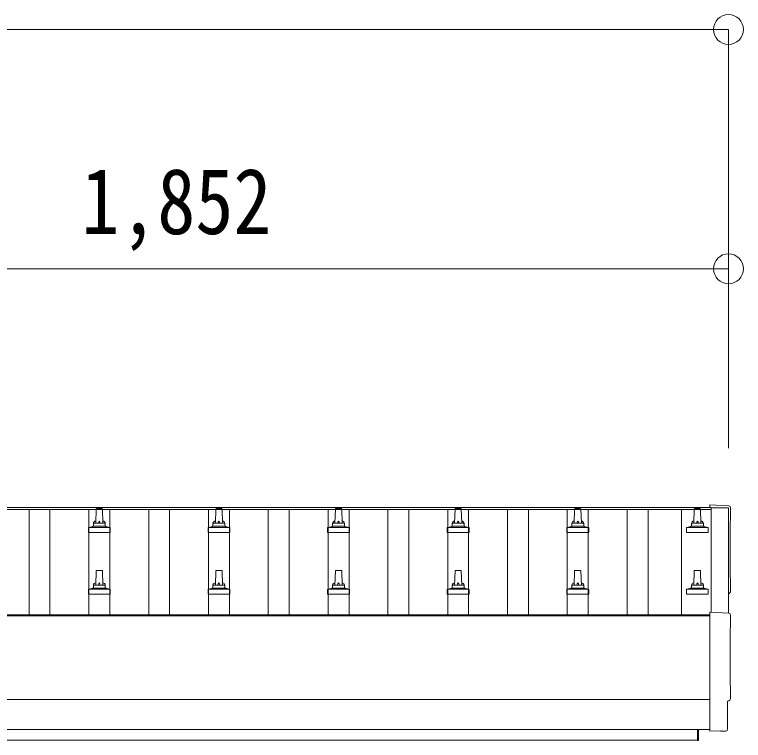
# Model space of a CAD drawing. Units: millimetres at full size, sheet at 1:50; details may follow other scales. Extents: x -14053 to 14053, y -9700 to 9700.
# Drawn here: x -3793 to -2574, y 3196 to 4409 of the extents above; entities that cross this region are included whole.
import ezdxf
from ezdxf.enums import TextEntityAlignment as Align

# ---------------------------------------------------------------- set-up
doc = ezdxf.new("R2010")
doc.units = ezdxf.units.MM
doc.header["$LTSCALE"] = 50
doc.header["$PDMODE"] = 32
doc.header["$PDSIZE"] = 50
for name, color, linetype, lineweight in [('0-2_建具', 4, 'Continuous', 9), ('0-5_仕上げ', 5, 'Continuous', 5), ('0-8_外構', 6, 'Continuous', 9)]:
    doc.layers.add(name, color=color, linetype=linetype, lineweight=lineweight)
doc.styles.add('ＭＳ ゴシック', font='')
doc.styles.get('ＭＳ ゴシック').set_extended_font_data('MS Gothic')

msp = doc.modelspace()

# ---------------------------------------------------------------- linework, layer by layer
at = {"layer": '0-2_建具'}
for p, q in [((-2627.79, 3585.18), (-4428.29, 3585.18)), ((-2627.79, 3585.18), (-2627.79, 3581.59)), ((-2627.79, 3584.21), (-2627.79, 3409.69)), ((-2598.79, 3584.21), (-2627.79, 3584.21)), ((-2598.79, 3408.17), (-2598.79, 3584.21)), ((-2627.79, 3581.59), (-4450.79, 3581.59)), ((-2629.79, 3403.68), (-4471.79, 3403.68)), ((-2629.79, 3405.57), (-4428.29, 3405.57)), ((-4428.29, 3263.79), (-2629.79, 3263.79)), ((-2629.79, 3213.97), (-4428.29, 3213.97)), ((-2650.79, 3195.56), (-2650.79, 3213.87)), ((-2648.79, 3213.87), (-2648.79, 3195.56)), ((-2629.79, 3211.94), (-2629.79, 3210.94)), ((-2610.16, 3210.94), (-2603.24, 3211.3)), ((-4346.79, 3196.06), (-2650.79, 3196.06)), ((-2650.79, 3195.56), (-2648.79, 3195.56))]:
    msp.add_line(p, q, dxfattribs=at)
for points in [[(-2598.22, 3587.58), (-2629.79, 3589.23), (-2629.79, 3585.18)], [(-2598.22, 3408.14), (-2629.79, 3409.8), (-2629.79, 3211.94)], [(-2600.4, 3214.29), (-2600.4, 3261.32), (-2599.8, 3261.32)], [(-2610.9, 3211.21), (-2611.57, 3211.84), (-2629.79, 3210.94)]]:
    msp.add_lwpolyline(points, dxfattribs=at)
for centre, major_axis, ratio, start_param, end_param in [((-2598.38, 3584.58), (3, 0), 0.99863, 6.2683889, 7.8016218), ((2167.48, 3514.16), (-4763.38, 0), 0.99863, 6.2683889, 6.2976778), ((-2599.8, 3445.16), (4.41, 0), 0.99863, 4.9411535, 6.2976778), ((-2598.38, 3405.15), (3, 0), 0.99863, 6.2683889, 7.8016218), ((2167.48, 3334.72), (-4763.38, 0), 0.99863, 6.2683889, 6.2976778), ((-2599.8, 3265.72), (4.41, 0), 0.99863, 4.712389, 6.2976778), ((-2610.21, 3211.94), (0.727, -0.69), 0.9974, 4.712389, 5.5252311), ((-2603.41, 3214.3), (2.18, -2.07), 0.9974, 5.5252311, 7.0411395)]:
    msp.add_ellipse(centre, major_axis=major_axis, ratio=ratio, start_param=start_param, end_param=end_param, dxfattribs=at)
at = {"layer": '0-5_仕上げ'}
for p, q in [((-3646.52, 3583.16), (-3655.07, 3583.16)), ((-3446.52, 3583.16), (-3455.07, 3583.16)), ((-3246.52, 3583.16), (-3255.07, 3583.16)), ((-3046.52, 3583.16), (-3055.07, 3583.16)), ((-2846.52, 3583.16), (-2855.07, 3583.16)), ((-2646.52, 3583.16), (-2655.07, 3583.16)), ((-3656.07, 3582.18), (-3656.79, 3558.66)), ((-3644.79, 3558.66), (-3645.52, 3582.18)), ((-3456.07, 3582.18), (-3456.79, 3558.66)), ((-3444.79, 3558.66), (-3445.52, 3582.18)), ((-3256.07, 3582.18), (-3256.79, 3558.66)), ((-3244.79, 3558.66), (-3245.52, 3582.18)), ((-3056.07, 3582.18), (-3056.79, 3558.66)), ((-3044.79, 3558.66), (-3045.52, 3582.18)), ((-2856.07, 3582.18), (-2856.79, 3558.66)), ((-2844.79, 3558.66), (-2845.52, 3582.18)), ((-2656.07, 3582.18), (-2656.79, 3558.66)), ((-2644.79, 3558.66), (-2645.52, 3582.18)), ((-3669.04, 3543.16), (-3669.04, 3550.87)), ((-3632.92, 3551.66), (-3668.66, 3551.66)), ((-3668.28, 3551.84), (-3661.56, 3553.47)), ((-3640.41, 3553.66), (-3661.17, 3553.66)), ((-3660.79, 3554.45), (-3660.79, 3558.66)), ((-3641.79, 3558.66), (-3659.79, 3558.66)), ((-3640.79, 3554.45), (-3640.79, 3558.66)), ((-3633.31, 3551.84), (-3640.03, 3553.47)), ((-3632.54, 3543.16), (-3632.54, 3550.87)), ((-3469.04, 3543.16), (-3469.04, 3550.87)), ((-3432.92, 3551.66), (-3468.66, 3551.66)), ((-3468.28, 3551.84), (-3461.56, 3553.47)), ((-3440.41, 3553.66), (-3461.17, 3553.66)), ((-3460.79, 3554.45), (-3460.79, 3558.66)), ((-3441.79, 3558.66), (-3459.79, 3558.66)), ((-3440.79, 3554.45), (-3440.79, 3558.66)), ((-3433.31, 3551.84), (-3440.03, 3553.47)), ((-3432.54, 3543.16), (-3432.54, 3550.87)), ((-3269.04, 3543.16), (-3269.04, 3550.87)), ((-3232.92, 3551.66), (-3268.66, 3551.66)), ((-3268.28, 3551.84), (-3261.56, 3553.47)), ((-3240.41, 3553.66), (-3261.17, 3553.66)), ((-3260.79, 3554.45), (-3260.79, 3558.66)), ((-3241.79, 3558.66), (-3259.79, 3558.66)), ((-3240.79, 3554.45), (-3240.79, 3558.66)), ((-3233.31, 3551.84), (-3240.03, 3553.47)), ((-3232.54, 3543.16), (-3232.54, 3550.87)), ((-3069.04, 3543.16), (-3069.04, 3550.87)), ((-3032.92, 3551.66), (-3068.66, 3551.66)), ((-3068.28, 3551.84), (-3061.56, 3553.47)), ((-3040.41, 3553.66), (-3061.17, 3553.66)), ((-3060.79, 3554.45), (-3060.79, 3558.66)), ((-3041.79, 3558.66), (-3059.79, 3558.66)), ((-3040.79, 3554.45), (-3040.79, 3558.66)), ((-3033.31, 3551.84), (-3040.03, 3553.47)), ((-3032.54, 3543.16), (-3032.54, 3550.87)), ((-2869.04, 3543.16), (-2869.04, 3550.87)), ((-2832.92, 3551.66), (-2868.66, 3551.66)), ((-2868.28, 3551.84), (-2861.56, 3553.47)), ((-2840.41, 3553.66), (-2861.17, 3553.66)), ((-2860.79, 3554.45), (-2860.79, 3558.66)), ((-2841.79, 3558.66), (-2859.79, 3558.66)), ((-2840.79, 3554.45), (-2840.79, 3558.66)), ((-2833.31, 3551.84), (-2840.03, 3553.47)), ((-2832.54, 3543.16), (-2832.54, 3550.87)), ((-2669.04, 3543.16), (-2669.04, 3550.87)), ((-2632.92, 3551.66), (-2668.66, 3551.66)), ((-2668.28, 3551.84), (-2661.56, 3553.47)), ((-2640.41, 3553.66), (-2661.17, 3553.66)), ((-2660.79, 3554.45), (-2660.79, 3558.66)), ((-2641.79, 3558.66), (-2659.79, 3558.66)), ((-2640.79, 3554.45), (-2640.79, 3558.66)), ((-2633.31, 3551.84), (-2640.03, 3553.47)), ((-2632.54, 3543.16), (-2632.54, 3550.87)), ((-3669.04, 3543.16), (-3632.54, 3543.16)), ((-3469.04, 3543.16), (-3432.54, 3543.16)), ((-3269.04, 3543.16), (-3232.54, 3543.16)), ((-3069.04, 3543.16), (-3032.54, 3543.16)), ((-2869.04, 3543.16), (-2832.54, 3543.16)), ((-2669.04, 3543.16), (-2632.54, 3543.16)), ((-3656.07, 3478.85), (-3656.79, 3455.33)), ((-3646.52, 3479.83), (-3655.07, 3479.83)), ((-3644.79, 3455.33), (-3645.52, 3478.85)), ((-3456.07, 3478.85), (-3456.79, 3455.33)), ((-3446.52, 3479.83), (-3455.07, 3479.83)), ((-3444.79, 3455.33), (-3445.52, 3478.85)), ((-3256.07, 3478.85), (-3256.79, 3455.33)), ((-3246.52, 3479.83), (-3255.07, 3479.83)), ((-3244.79, 3455.33), (-3245.52, 3478.85)), ((-3056.07, 3478.85), (-3056.79, 3455.33)), ((-3046.52, 3479.83), (-3055.07, 3479.83)), ((-3044.79, 3455.33), (-3045.52, 3478.85)), ((-2856.07, 3478.85), (-2856.79, 3455.33)), ((-2846.52, 3479.83), (-2855.07, 3479.83)), ((-2844.79, 3455.33), (-2845.52, 3478.85)), ((-2656.07, 3478.85), (-2656.79, 3455.33)), ((-2646.52, 3479.83), (-2655.07, 3479.83)), ((-2644.79, 3455.33), (-2645.52, 3478.85)), ((-3668.28, 3448.51), (-3661.56, 3450.14)), ((-3640.41, 3450.33), (-3661.17, 3450.33)), ((-3660.79, 3451.11), (-3660.79, 3455.33)), ((-3641.79, 3455.33), (-3659.79, 3455.33)), ((-3640.79, 3451.11), (-3640.79, 3455.33)), ((-3633.31, 3448.51), (-3640.03, 3450.14)), ((-3468.28, 3448.51), (-3461.56, 3450.14)), ((-3440.41, 3450.33), (-3461.17, 3450.33)), ((-3460.79, 3451.11), (-3460.79, 3455.33)), ((-3441.79, 3455.33), (-3459.79, 3455.33)), ((-3440.79, 3451.11), (-3440.79, 3455.33)), ((-3433.31, 3448.51), (-3440.03, 3450.14)), ((-3268.28, 3448.51), (-3261.56, 3450.14)), ((-3240.41, 3450.33), (-3261.17, 3450.33)), ((-3260.79, 3451.11), (-3260.79, 3455.33)), ((-3241.79, 3455.33), (-3259.79, 3455.33)), ((-3240.79, 3451.11), (-3240.79, 3455.33)), ((-3233.31, 3448.51), (-3240.03, 3450.14)), ((-3068.28, 3448.51), (-3061.56, 3450.14)), ((-3040.41, 3450.33), (-3061.17, 3450.33)), ((-3060.79, 3451.11), (-3060.79, 3455.33)), ((-3041.79, 3455.33), (-3059.79, 3455.33)), ((-3040.79, 3451.11), (-3040.79, 3455.33)), ((-3033.31, 3448.51), (-3040.03, 3450.14)), ((-2868.28, 3448.51), (-2861.56, 3450.14)), ((-2840.41, 3450.33), (-2861.17, 3450.33)), ((-2860.79, 3451.11), (-2860.79, 3455.33)), ((-2841.79, 3455.33), (-2859.79, 3455.33)), ((-2840.79, 3451.11), (-2840.79, 3455.33)), ((-2833.31, 3448.51), (-2840.03, 3450.14)), ((-2668.28, 3448.51), (-2661.56, 3450.14)), ((-2640.41, 3450.33), (-2661.17, 3450.33)), ((-2660.79, 3451.11), (-2660.79, 3455.33)), ((-2641.79, 3455.33), (-2659.79, 3455.33)), ((-2640.79, 3451.11), (-2640.79, 3455.33)), ((-2633.31, 3448.51), (-2640.03, 3450.14)), ((-3669.04, 3439.83), (-3669.04, 3447.54)), ((-3669.04, 3439.83), (-3632.54, 3439.83)), ((-3632.92, 3448.33), (-3668.66, 3448.33)), ((-3632.54, 3439.83), (-3632.54, 3447.54)), ((-3469.04, 3439.83), (-3469.04, 3447.54)), ((-3469.04, 3439.83), (-3432.54, 3439.83)), ((-3432.92, 3448.33), (-3468.66, 3448.33)), ((-3432.54, 3439.83), (-3432.54, 3447.54)), ((-3269.04, 3439.83), (-3269.04, 3447.54)), ((-3269.04, 3439.83), (-3232.54, 3439.83)), ((-3232.92, 3448.33), (-3268.66, 3448.33)), ((-3232.54, 3439.83), (-3232.54, 3447.54)), ((-3069.04, 3439.83), (-3069.04, 3447.54)), ((-3069.04, 3439.83), (-3032.54, 3439.83)), ((-3032.92, 3448.33), (-3068.66, 3448.33)), ((-3032.54, 3439.83), (-3032.54, 3447.54)), ((-2869.04, 3439.83), (-2869.04, 3447.54)), ((-2869.04, 3439.83), (-2832.54, 3439.83)), ((-2832.92, 3448.33), (-2868.66, 3448.33)), ((-2832.54, 3439.83), (-2832.54, 3447.54)), ((-2669.04, 3439.83), (-2669.04, 3447.54)), ((-2669.04, 3439.83), (-2632.54, 3439.83)), ((-2632.92, 3448.33), (-2668.66, 3448.33)), ((-2632.54, 3439.83), (-2632.54, 3447.54))]:
    msp.add_line(p, q, dxfattribs=at)
at = {"layer": '0-5_仕上げ', "color": 4, "lineweight": 9}
for p, q in [((-3768.29, 3405.57), (-3768.29, 3581.59)), ((-3733.29, 3405.57), (-3733.29, 3581.59)), ((-3668.29, 3405.57), (-3668.29, 3581.59)), ((-3633.29, 3405.57), (-3633.29, 3581.59)), ((-3568.29, 3405.57), (-3568.29, 3581.59)), ((-3533.29, 3405.57), (-3533.29, 3581.59)), ((-3468.29, 3405.57), (-3468.29, 3581.59)), ((-3433.29, 3405.57), (-3433.29, 3581.59)), ((-3368.29, 3405.57), (-3368.29, 3581.59)), ((-3333.29, 3405.57), (-3333.29, 3581.59)), ((-3268.29, 3405.57), (-3268.29, 3581.59)), ((-3233.29, 3405.57), (-3233.29, 3581.59)), ((-3168.29, 3405.57), (-3168.29, 3581.59)), ((-3133.29, 3405.57), (-3133.29, 3581.59)), ((-3068.29, 3405.57), (-3068.29, 3581.59)), ((-3033.29, 3405.57), (-3033.29, 3581.59)), ((-2968.29, 3405.57), (-2968.29, 3581.59)), ((-2933.29, 3405.57), (-2933.29, 3581.59)), ((-2868.29, 3405.57), (-2868.29, 3581.59)), ((-2833.29, 3405.57), (-2833.29, 3581.59)), ((-2768.29, 3405.57), (-2768.29, 3581.59)), ((-2733.29, 3405.57), (-2733.29, 3581.59)), ((-2677.29, 3581.59), (-2677.29, 3405.57))]:
    msp.add_line(p, q, dxfattribs=at)
at = {"layer": '0-5_仕上げ'}
for centre, radius, start, end in [((-3655.07, 3582.16), 1, 90, 178.60509), ((-3646.52, 3582.16), 1, 1.39491, 90), ((-3455.07, 3582.16), 1, 90, 178.60509), ((-3446.52, 3582.16), 1, 1.39491, 90), ((-3255.07, 3582.16), 1, 90, 178.60509), ((-3246.52, 3582.16), 1, 1.39491, 90), ((-3055.07, 3582.16), 1, 90, 178.60509), ((-3046.52, 3582.16), 1, 1.39491, 90), ((-2855.07, 3582.16), 1, 90, 178.60509), ((-2846.52, 3582.16), 1, 1.39491, 90), ((-2655.07, 3582.16), 1, 90, 178.60509), ((-2646.52, 3582.16), 1, 1.39491, 90), ((-3656.71, 3558.02), 4.13, 90, 171.17633), ((-3647.46, 3558.66), 4.83, 133.60282, 180), ((-3654.13, 3558.66), 4.83, 0, 46.39718), ((-3644.88, 3558.02), 4.13, 8.82367, 90), ((-3456.71, 3558.02), 4.13, 90, 171.17633), ((-3447.46, 3558.66), 4.83, 133.60282, 180), ((-3454.13, 3558.66), 4.83, 0, 46.39718), ((-3444.88, 3558.02), 4.13, 8.82367, 90), ((-3256.71, 3558.02), 4.13, 90, 171.17633), ((-3247.46, 3558.66), 4.83, 133.60282, 180), ((-3254.13, 3558.66), 4.83, 0, 46.39718), ((-3244.88, 3558.02), 4.13, 8.82367, 90), ((-3056.71, 3558.02), 4.13, 90, 171.17633), ((-3047.46, 3558.66), 4.83, 133.60282, 180), ((-3054.13, 3558.66), 4.83, 0, 46.39718), ((-3044.88, 3558.02), 4.13, 8.82367, 90), ((-2856.71, 3558.02), 4.13, 90, 171.17633), ((-2847.46, 3558.66), 4.83, 133.60282, 180), ((-2854.13, 3558.66), 4.83, 0, 46.39718), ((-2844.88, 3558.02), 4.13, 8.82367, 90), ((-2656.71, 3558.02), 4.13, 90, 171.17633), ((-2647.46, 3558.66), 4.83, 133.60282, 180), ((-2654.13, 3558.66), 4.83, 0, 46.39718), ((-2644.88, 3558.02), 4.13, 8.82367, 90), ((-3668.04, 3550.87), 1, 103.62699, 180), ((-3661.79, 3554.45), 1, 283.62699, 0), ((-3659.79, 3557.66), 1, 90, 180), ((-3641.79, 3557.66), 1, 0, 90), ((-3639.79, 3554.45), 1, 180, 256.37301), ((-3633.54, 3550.87), 1, 0, 76.37301), ((-3468.04, 3550.87), 1, 103.62699, 180), ((-3461.79, 3554.45), 1, 283.62699, 0), ((-3459.79, 3557.66), 1, 90, 180), ((-3441.79, 3557.66), 1, 0, 90), ((-3439.79, 3554.45), 1, 180, 256.37301), ((-3433.54, 3550.87), 1, 0, 76.37301), ((-3268.04, 3550.87), 1, 103.62699, 180), ((-3261.79, 3554.45), 1, 283.62699, 0), ((-3259.79, 3557.66), 1, 90, 180), ((-3241.79, 3557.66), 1, 0, 90), ((-3239.79, 3554.45), 1, 180, 256.37301), ((-3233.54, 3550.87), 1, 0, 76.37301), ((-3068.04, 3550.87), 1, 103.62699, 180), ((-3061.79, 3554.45), 1, 283.62699, 0), ((-3059.79, 3557.66), 1, 90, 180), ((-3041.79, 3557.66), 1, 0, 90), ((-3039.79, 3554.45), 1, 180, 256.37301), ((-3033.54, 3550.87), 1, 0, 76.37301), ((-2868.04, 3550.87), 1, 103.62699, 180), ((-2861.79, 3554.45), 1, 283.62699, 0), ((-2859.79, 3557.66), 1, 90, 180), ((-2841.79, 3557.66), 1, 0, 90), ((-2839.79, 3554.45), 1, 180, 256.37301), ((-2833.54, 3550.87), 1, 0, 76.37301), ((-2668.04, 3550.87), 1, 103.62699, 180), ((-2661.79, 3554.45), 1, 283.62699, 0), ((-2659.79, 3557.66), 1, 90, 180), ((-2641.79, 3557.66), 1, 0, 90), ((-2639.79, 3554.45), 1, 180, 256.37301), ((-2633.54, 3550.87), 1, 0, 76.37301), ((-3655.07, 3478.83), 1, 90, 178.60509), ((-3646.52, 3478.83), 1, 1.39491, 90), ((-3455.07, 3478.83), 1, 90, 178.60509), ((-3446.52, 3478.83), 1, 1.39491, 90), ((-3255.07, 3478.83), 1, 90, 178.60509), ((-3246.52, 3478.83), 1, 1.39491, 90), ((-3055.07, 3478.83), 1, 90, 178.60509), ((-3046.52, 3478.83), 1, 1.39491, 90), ((-2855.07, 3478.83), 1, 90, 178.60509), ((-2846.52, 3478.83), 1, 1.39491, 90), ((-2655.07, 3478.83), 1, 90, 178.60509), ((-2646.52, 3478.83), 1, 1.39491, 90), ((-3661.79, 3451.11), 1, 283.62699, 0), ((-3656.71, 3454.69), 4.13, 90, 171.17633), ((-3659.79, 3454.33), 1, 90, 180), ((-3647.46, 3455.33), 4.83, 133.60282, 180), ((-3654.13, 3455.33), 4.83, 0, 46.39718), ((-3644.88, 3454.69), 4.13, 8.82367, 90), ((-3641.79, 3454.33), 1, 0, 90), ((-3639.79, 3451.11), 1, 180, 256.37301), ((-3461.79, 3451.11), 1, 283.62699, 0), ((-3456.71, 3454.69), 4.13, 90, 171.17633), ((-3459.79, 3454.33), 1, 90, 180), ((-3447.46, 3455.33), 4.83, 133.60282, 180), ((-3454.13, 3455.33), 4.83, 0, 46.39718), ((-3444.88, 3454.69), 4.13, 8.82367, 90), ((-3441.79, 3454.33), 1, 0, 90), ((-3439.79, 3451.11), 1, 180, 256.37301), ((-3261.79, 3451.11), 1, 283.62699, 0), ((-3256.71, 3454.69), 4.13, 90, 171.17633), ((-3259.79, 3454.33), 1, 90, 180), ((-3247.46, 3455.33), 4.83, 133.60282, 180), ((-3254.13, 3455.33), 4.83, 0, 46.39718), ((-3244.88, 3454.69), 4.13, 8.82367, 90), ((-3241.79, 3454.33), 1, 0, 90), ((-3239.79, 3451.11), 1, 180, 256.37301), ((-3061.79, 3451.11), 1, 283.62699, 0), ((-3056.71, 3454.69), 4.13, 90, 171.17633), ((-3059.79, 3454.33), 1, 90, 180), ((-3047.46, 3455.33), 4.83, 133.60282, 180), ((-3054.13, 3455.33), 4.83, 0, 46.39718), ((-3044.88, 3454.69), 4.13, 8.82367, 90), ((-3041.79, 3454.33), 1, 0, 90), ((-3039.79, 3451.11), 1, 180, 256.37301), ((-2861.79, 3451.11), 1, 283.62699, 0), ((-2856.71, 3454.69), 4.13, 90, 171.17633), ((-2859.79, 3454.33), 1, 90, 180), ((-2847.46, 3455.33), 4.83, 133.60282, 180), ((-2854.13, 3455.33), 4.83, 0, 46.39718), ((-2844.88, 3454.69), 4.13, 8.82367, 90), ((-2841.79, 3454.33), 1, 0, 90), ((-2839.79, 3451.11), 1, 180, 256.37301), ((-2661.79, 3451.11), 1, 283.62699, 0), ((-2656.71, 3454.69), 4.13, 90, 171.17633), ((-2659.79, 3454.33), 1, 90, 180), ((-2647.46, 3455.33), 4.83, 133.60282, 180), ((-2654.13, 3455.33), 4.83, 0, 46.39718), ((-2644.88, 3454.69), 4.13, 8.82367, 90), ((-2641.79, 3454.33), 1, 0, 90), ((-2639.79, 3451.11), 1, 180, 256.37301), ((-3668.04, 3447.54), 1, 103.62699, 180), ((-3633.54, 3447.54), 1, 0, 76.37301), ((-3468.04, 3447.54), 1, 103.62699, 180), ((-3433.54, 3447.54), 1, 0, 76.37301), ((-3268.04, 3447.54), 1, 103.62699, 180), ((-3233.54, 3447.54), 1, 0, 76.37301), ((-3068.04, 3447.54), 1, 103.62699, 180), ((-3033.54, 3447.54), 1, 0, 76.37301), ((-2868.04, 3447.54), 1, 103.62699, 180), ((-2833.54, 3447.54), 1, 0, 76.37301), ((-2668.04, 3447.54), 1, 103.62699, 180), ((-2633.54, 3447.54), 1, 0, 76.37301)]:
    msp.add_arc(centre, radius, start, end, dxfattribs=at)
at = {"layer": '0-8_外構'}
for p, q in [((-2598.79, 4384.18), (-9902.79, 4384.18)), ((-2598.79, 4384.18), (-2598.79, 3684.18)), ((-2598.79, 3984.18), (-4450.79, 3984.18)), ((-2598.79, 3984.18), (-2598.79, 3684.18))]:
    msp.add_line(p, q, dxfattribs=at)
for p in [(-2598.79, 4384.18), (-2598.79, 3984.18)]:
    msp.add_point(p, dxfattribs=at)

# ---------------------------------------------------------------- texts
at = {"layer": '0-8_外構', "color": 7, "style": 'ＭＳ ゴシック', "width": 0.85}
msp.add_text('1,852', height=110, dxfattribs=at).set_placement((-3681.04, 4009.18), align=Align.BOTTOM_LEFT)

doc.saveas('drawing.dxf')
